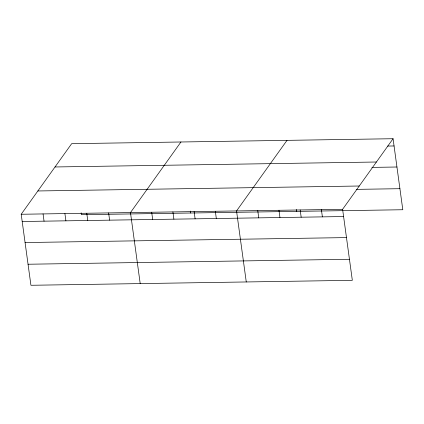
<?xml version="1.0" encoding="UTF-8"?>
<svg xmlns="http://www.w3.org/2000/svg" width="424" height="424" viewBox="0 0 424 424"><rect width="100%" height="100%" fill="white"/><g stroke="black" fill="none" stroke-linecap="round" stroke-linejoin="round"><path stroke-width="0.64" d="M393.069 138.717L342.603 209.302L352.333 280.322L30.931 285.283L21.2 214.263L71.667 143.678L393.069 138.717L402.8 209.737L81.397 214.698L81.132 212.784M180.947 141.992L130.475 212.578L140.206 283.592M287.011 140.355L236.539 210.94L246.27 281.96M387.637 146.063L394.066 145.962M55.014 166.971L376.417 162.01M371.88 167.395L396.949 167.008M37.853 190.97L359.255 186.009M356.208 189.369L399.917 188.691M21.2 214.263L342.603 209.302M22.191 221.503L343.594 216.547M25.074 242.549L346.477 237.594M28.048 264.237L349.45 259.276M321.392 209.631L322.383 216.876M300.176 209.959L301.173 217.199M296.477 209.461L296.736 211.375M278.966 210.283L279.957 217.528M257.755 210.611L258.746 217.857M215.328 211.269L216.32 218.508M194.113 211.592L195.109 218.837M190.413 211.099L190.673 213.012M172.902 211.921L173.893 219.166M151.691 212.249L152.682 219.494M108.623 212.912L109.615 220.157M86.766 213.251L87.757 220.496M64.909 213.585L65.906 220.83M43.057 213.924L44.048 221.169"/></g></svg>
